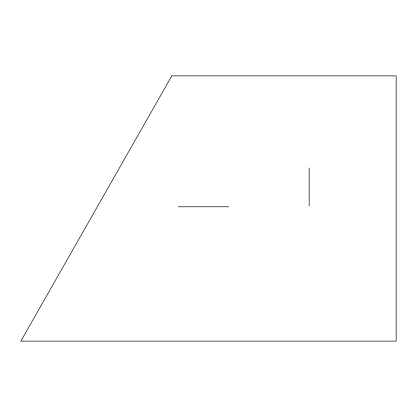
<?xml version="1.0" encoding="UTF-8"?>
<svg xmlns="http://www.w3.org/2000/svg" width="417" height="417" viewBox="0 0 417 417"><rect width="100%" height="100%" fill="white"/><g stroke="black" fill="none" stroke-linecap="round" stroke-linejoin="round"><path stroke-width="0.63" d="M178.288 206.78L228.641 206.78M309.174 167.9L309.174 205.904M171.814 75.873L20.85 341.127L396.15 341.127L396.15 75.873L171.814 75.873"/></g></svg>
